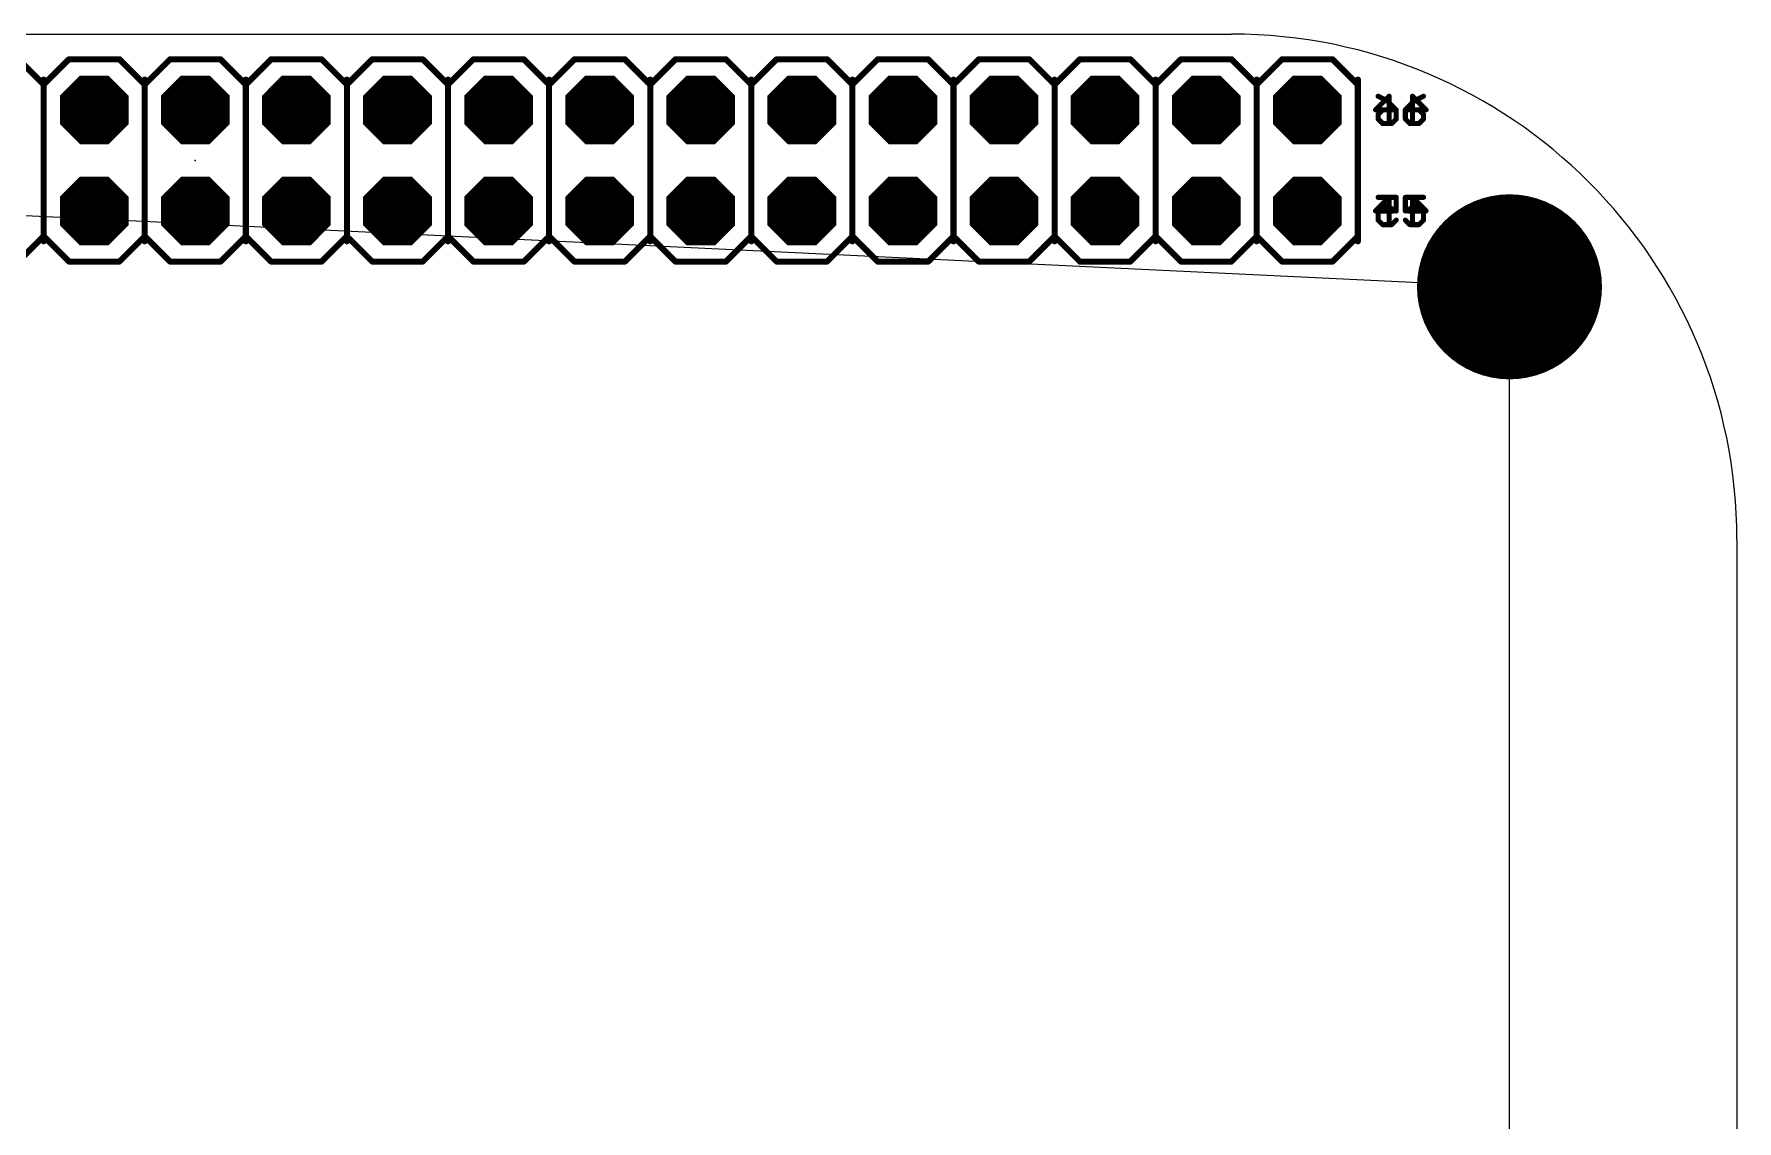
# Model space of a CAD drawing. Extents: x 0 to 86.4, y 0 to 54.6.
# Drawn here: x 43.57 to 86.36, y 27.3 to 54.61 of the extents above; entities that cross this region are included whole.
import ezdxf

# ---------------------------------------------------------------- set-up
doc = ezdxf.new("R2010")
doc.units = 0
for name, color, linetype in [('17', 110, 'CONTINUOUS'), ('19', 53, 'CONTINUOUS'), ('20', 31, 'CONTINUOUS'), ('21', 253, 'CONTINUOUS'), ('22', 53, 'CONTINUOUS'), ('23', 53, 'CONTINUOUS'), ('29', 253, 'CONTINUOUS'), ('30', 53, 'CONTINUOUS'), ('44', 253, 'CONTINUOUS'), ('49', 110, 'CONTINUOUS'), ('51', 253, 'CONTINUOUS')]:
    doc.layers.add(name, color=color, linetype=linetype)

# ---------------------------------------------------------------- blocks, each defined once
blk = doc.blocks.new('ROUNDP')
at = {"const_width": 0.5}
blk.add_lwpolyline([(0, -0.25, 1), (0, 0.25, 1), (0, -0.25)], format="xyb", dxfattribs=at)
blk = doc.blocks.new('RECT')
blk.add_solid([(-0.5, -0.5), (0.5, -0.5), (-0.5, 0.5), (0.5, 0.5)])
blk = doc.blocks.new('OCTAGONP')
at = {"const_width": 0.5}
blk.add_lwpolyline([(-0.25, -0.1036), (-0.25, 0.1036), (-0.1036, 0.25), (0.1036, 0.25), (0.25, 0.1036), (0.25, -0.1036), (0.1036, -0.25), (-0.1036, -0.25), (-0.25, -0.1036), (-0.25, 0.1036)], dxfattribs=at)

msp = doc.modelspace()

# ---------------------------------------------------------------- linework, layer by layer
at = {"layer": '19'}
for p in [(14.605, 51.435), (80.645, 6.35)]:
    msp.add_line(p, (80.645, 48.26), dxfattribs=at)
at = {"layer": '20'}
for p, q in [((6.35, 54.61), (73.66, 54.61)), ((86.36, 41.91), (86.36, 12.7))]:
    msp.add_line(p, q, dxfattribs=at)
msp.add_arc((73.66, 41.91), 12.7, 0, 90, dxfattribs=at)
at = {"layer": '21'}
for points, const_width in [([(43.18, 53.975), (43.815, 53.34)], 0.1524), ([(43.815, 53.34), (44.45, 53.975)], 0.1524), ([(44.45, 53.975), (45.72, 53.975)], 0.1524), ([(45.72, 53.975), (46.355, 53.34)], 0.1524), ([(46.355, 53.34), (46.99, 53.975)], 0.1524), ([(46.99, 53.975), (48.26, 53.975)], 0.1524), ([(48.895, 53.34), (48.26, 53.975)], 0.1524), ([(48.895, 53.34), (49.53, 53.975)], 0.1524), ([(50.8, 53.975), (49.53, 53.975)], 0.1524), ([(50.8, 53.975), (51.435, 53.34)], 0.1524), ([(51.435, 53.34), (52.07, 53.975)], 0.1524), ([(53.34, 53.975), (52.07, 53.975)], 0.1524), ([(53.34, 53.975), (53.975, 53.34)], 0.1524), ([(53.975, 53.34), (54.61, 53.975)], 0.1524), ([(55.88, 53.975), (54.61, 53.975)], 0.1524), ([(55.88, 53.975), (56.515, 53.34)], 0.1524), ([(56.515, 53.34), (57.15, 53.975)], 0.1524), ([(58.42, 53.975), (57.15, 53.975)], 0.1524), ([(58.42, 53.975), (59.055, 53.34)], 0.1524), ([(59.055, 53.34), (59.69, 53.975)], 0.1524), ([(60.96, 53.975), (59.69, 53.975)], 0.1524), ([(60.96, 53.975), (61.595, 53.34)], 0.1524), ([(61.595, 53.34), (62.23, 53.975)], 0.1524), ([(63.5, 53.975), (62.23, 53.975)], 0.1524), ([(63.5, 53.975), (64.135, 53.34)], 0.1524), ([(64.135, 53.34), (64.77, 53.975)], 0.1524), ([(66.04, 53.975), (64.77, 53.975)], 0.1524), ([(66.04, 53.975), (66.675, 53.34)], 0.1524), ([(66.675, 53.34), (67.31, 53.975)], 0.1524), ([(68.58, 53.975), (67.31, 53.975)], 0.1524), ([(68.58, 53.975), (69.215, 53.34)], 0.1524), ([(69.215, 53.34), (69.85, 53.975)], 0.1524), ([(71.12, 53.975), (69.85, 53.975)], 0.1524), ([(71.12, 53.975), (71.755, 53.34)], 0.1524), ([(71.755, 53.34), (72.39, 53.975)], 0.1524), ([(73.66, 53.975), (72.39, 53.975)], 0.1524), ([(73.66, 53.975), (74.295, 53.34)], 0.1524), ([(74.295, 53.34), (74.93, 53.975)], 0.1524), ([(76.2, 53.975), (74.93, 53.975)], 0.1524), ([(76.2, 53.975), (76.835, 53.34)], 0.1524), ([(43.815, 53.34), (43.815, 49.53)], 0.1524), ([(46.355, 53.34), (46.355, 49.53)], 0.1524), ([(48.895, 53.34), (48.895, 49.53)], 0.1524), ([(51.435, 53.34), (51.435, 49.53)], 0.1524), ([(53.975, 53.34), (53.975, 49.53)], 0.1524), ([(56.515, 53.34), (56.515, 49.53)], 0.1524), ([(59.055, 53.34), (59.055, 49.53)], 0.1524), ([(61.595, 53.34), (61.595, 49.53)], 0.1524), ([(64.135, 53.34), (64.135, 49.53)], 0.1524), ([(66.675, 53.34), (66.675, 49.53)], 0.1524), ([(69.215, 53.34), (69.215, 49.53)], 0.1524), ([(71.755, 53.34), (71.755, 49.53)], 0.1524), ([(74.295, 53.34), (74.295, 49.53)], 0.1524), ([(76.835, 53.34), (76.835, 49.53)], 0.1524), ([(77.6227, 53.0485), (77.2795, 52.7053)], 0.127), ([(77.6227, 52.3621), (77.6227, 53.0485)], 0.127), ([(78.4855, 53.0485), (78.2567, 52.9341)], 0.127), ([(77.2795, 52.7053), (77.7371, 52.7053)], 0.127), ([(78.2567, 52.9341), (78.0279, 52.7053)], 0.127), ([(78.0279, 52.7053), (78.0279, 52.4765)], 0.127), ([(78.3711, 52.7053), (78.0279, 52.7053)], 0.127), ([(78.4855, 52.5909), (78.3711, 52.7053)], 0.127), ([(78.4855, 52.4765), (78.4855, 52.5909)], 0.127), ([(78.0279, 52.4765), (78.1423, 52.3621)], 0.127), ([(78.1423, 52.3621), (78.3711, 52.3621)], 0.127), ([(78.3711, 52.3621), (78.4855, 52.4765)], 0.127), ([(77.6227, 50.5085), (77.2795, 50.1653)], 0.127), ([(77.6227, 49.8221), (77.6227, 50.5085)], 0.127), ([(78.4855, 50.5085), (78.0279, 50.5085)], 0.127), ([(78.0279, 50.5085), (78.0279, 50.1653)], 0.127), ([(77.2795, 50.1653), (77.7371, 50.1653)], 0.127), ([(78.0279, 50.1653), (78.2567, 50.2797)], 0.127), ([(78.2567, 50.2797), (78.3711, 50.2797)], 0.127), ([(78.3711, 50.2797), (78.4855, 50.1653)], 0.127), ([(78.4855, 50.1653), (78.4855, 49.9365)], 0.127), ([(78.1423, 49.8221), (78.0279, 49.9365)], 0.127), ([(78.3711, 49.8221), (78.1423, 49.8221)], 0.127), ([(78.4855, 49.9365), (78.3711, 49.8221)], 0.127), ([(43.815, 49.53), (43.18, 48.895)], 0.1524), ([(43.815, 49.53), (44.45, 48.895)], 0.1524), ([(46.355, 49.53), (45.72, 48.895)], 0.1524), ([(46.355, 49.53), (46.99, 48.895)], 0.1524), ([(48.895, 49.53), (48.26, 48.895)], 0.1524), ([(48.895, 49.53), (49.53, 48.895)], 0.1524), ([(51.435, 49.53), (50.8, 48.895)], 0.1524), ([(51.435, 49.53), (52.07, 48.895)], 0.1524), ([(53.975, 49.53), (53.34, 48.895)], 0.1524), ([(54.61, 48.895), (53.975, 49.53)], 0.1524), ([(56.515, 49.53), (55.88, 48.895)], 0.1524), ([(57.15, 48.895), (56.515, 49.53)], 0.1524), ([(59.055, 49.53), (58.42, 48.895)], 0.1524), ([(59.055, 49.53), (59.69, 48.895)], 0.1524), ([(61.595, 49.53), (60.96, 48.895)], 0.1524), ([(61.595, 49.53), (62.23, 48.895)], 0.1524), ([(64.135, 49.53), (63.5, 48.895)], 0.1524), ([(64.135, 49.53), (64.77, 48.895)], 0.1524), ([(66.675, 49.53), (66.04, 48.895)], 0.1524), ([(66.675, 49.53), (67.31, 48.895)], 0.1524), ([(69.215, 49.53), (68.58, 48.895)], 0.1524), ([(69.215, 49.53), (69.85, 48.895)], 0.1524), ([(71.755, 49.53), (71.12, 48.895)], 0.1524), ([(71.755, 49.53), (72.39, 48.895)], 0.1524), ([(74.295, 49.53), (73.66, 48.895)], 0.1524), ([(74.295, 49.53), (74.93, 48.895)], 0.1524), ([(76.835, 49.53), (76.2, 48.895)], 0.1524), ([(45.72, 48.895), (44.45, 48.895)], 0.1524), ([(48.26, 48.895), (46.99, 48.895)], 0.1524), ([(50.8, 48.895), (49.53, 48.895)], 0.1524), ([(53.34, 48.895), (52.07, 48.895)], 0.1524), ([(54.61, 48.895), (55.88, 48.895)], 0.1524), ([(57.15, 48.895), (58.42, 48.895)], 0.1524), ([(60.96, 48.895), (59.69, 48.895)], 0.1524), ([(63.5, 48.895), (62.23, 48.895)], 0.1524), ([(66.04, 48.895), (64.77, 48.895)], 0.1524), ([(68.58, 48.895), (67.31, 48.895)], 0.1524), ([(71.12, 48.895), (69.85, 48.895)], 0.1524), ([(73.66, 48.895), (72.39, 48.895)], 0.1524), ([(76.2, 48.895), (74.93, 48.895)], 0.1524)]:
    msp.add_lwpolyline(points, dxfattribs=dict(at, const_width=const_width))
for points, const_width in [([(44.45, 54.0131, 1), (44.45, 53.9369)], 0.0762), ([(44.4769, 53.9481, 1), (44.4231, 54.0019)], 0.0762), ([(45.7469, 54.0019, 1), (45.6931, 53.9481)], 0.0762), ([(45.72, 53.9369, 1), (45.72, 54.0131)], 0.0762), ([(46.99, 54.0131, 1), (46.99, 53.9369)], 0.0762), ([(47.0169, 53.9481, 1), (46.9631, 54.0019)], 0.0762), ([(48.2869, 54.0019, 1), (48.2331, 53.9481)], 0.0762), ([(48.26, 53.9369, 1), (48.26, 54.0131)], 0.0762), ([(49.53, 54.0131, 1), (49.53, 53.9369)], 0.0762), ([(49.5569, 53.9481, 1), (49.5031, 54.0019)], 0.0762), ([(50.8269, 54.0019, 1), (50.7731, 53.9481)], 0.0762), ([(50.8, 53.9369, 1), (50.8, 54.0131)], 0.0762), ([(52.07, 54.0131, 1), (52.07, 53.9369)], 0.0762), ([(52.0969, 53.9481, 1), (52.0431, 54.0019)], 0.0762), ([(53.3669, 54.0019, 1), (53.3131, 53.9481)], 0.0762), ([(53.34, 53.9369, 1), (53.34, 54.0131)], 0.0762), ([(54.61, 54.0131, 1), (54.61, 53.9369)], 0.0762), ([(54.6369, 53.9481, 1), (54.5831, 54.0019)], 0.0762), ([(55.9069, 54.0019, 1), (55.8531, 53.9481)], 0.0762), ([(55.88, 53.9369, 1), (55.88, 54.0131)], 0.0762), ([(57.15, 54.0131, 1), (57.15, 53.9369)], 0.0762), ([(57.1769, 53.9481, 1), (57.1231, 54.0019)], 0.0762), ([(58.4469, 54.0019, 1), (58.3931, 53.9481)], 0.0762), ([(58.42, 53.9369, 1), (58.42, 54.0131)], 0.0762), ([(59.69, 54.0131, 1), (59.69, 53.9369)], 0.0762), ([(59.7169, 53.9481, 1), (59.6631, 54.0019)], 0.0762), ([(60.9869, 54.0019, 1), (60.9331, 53.9481)], 0.0762), ([(60.96, 53.9369, 1), (60.96, 54.0131)], 0.0762), ([(62.23, 54.0131, 1), (62.23, 53.9369)], 0.0762), ([(62.2569, 53.9481, 1), (62.2031, 54.0019)], 0.0762), ([(63.5269, 54.0019, 1), (63.4731, 53.9481)], 0.0762), ([(63.5, 53.9369, 1), (63.5, 54.0131)], 0.0762), ([(64.77, 54.0131, 1), (64.77, 53.9369)], 0.0762), ([(64.7969, 53.9481, 1), (64.7431, 54.0019)], 0.0762), ([(66.0669, 54.0019, 1), (66.0131, 53.9481)], 0.0762), ([(66.04, 53.9369, 1), (66.04, 54.0131)], 0.0762), ([(67.31, 54.0131, 1), (67.31, 53.9369)], 0.0762), ([(67.3369, 53.9481, 1), (67.2831, 54.0019)], 0.0762), ([(68.6069, 54.0019, 1), (68.5531, 53.9481)], 0.0762), ([(68.58, 53.9369, 1), (68.58, 54.0131)], 0.0762), ([(69.85, 54.0131, 1), (69.85, 53.9369)], 0.0762), ([(69.8769, 53.9481, 1), (69.8231, 54.0019)], 0.0762), ([(71.1469, 54.0019, 1), (71.0931, 53.9481)], 0.0762), ([(71.12, 53.9369, 1), (71.12, 54.0131)], 0.0762), ([(72.39, 54.0131, 1), (72.39, 53.9369)], 0.0762), ([(72.4169, 53.9481, 1), (72.3631, 54.0019)], 0.0762), ([(73.6869, 54.0019, 1), (73.6331, 53.9481)], 0.0762), ([(73.66, 53.9369, 1), (73.66, 54.0131)], 0.0762), ([(74.93, 54.0131, 1), (74.93, 53.9369)], 0.0762), ([(74.9569, 53.9481, 1), (74.9031, 54.0019)], 0.0762), ([(76.2269, 54.0019, 1), (76.1731, 53.9481)], 0.0762), ([(76.2, 53.9369, 1), (76.2, 54.0131)], 0.0762), ([(43.8531, 53.34, 1), (43.7769, 53.34)], 0.0762), ([(43.7881, 53.3669, 1), (43.8419, 53.3131)], 0.0762), ([(43.7881, 53.3131, 1), (43.8419, 53.3669)], 0.0762), ([(46.3931, 53.34, 1), (46.3169, 53.34)], 0.0762), ([(46.3281, 53.3669, 1), (46.3819, 53.3131)], 0.0762), ([(46.3281, 53.3131, 1), (46.3819, 53.3669)], 0.0762), ([(48.9331, 53.34, 1), (48.8569, 53.34)], 0.0762), ([(48.8681, 53.3669, 1), (48.9219, 53.3131)], 0.0762), ([(48.8681, 53.3131, 1), (48.9219, 53.3669)], 0.0762), ([(51.4731, 53.34, 1), (51.3969, 53.34)], 0.0762), ([(51.4081, 53.3669, 1), (51.4619, 53.3131)], 0.0762), ([(51.4081, 53.3131, 1), (51.4619, 53.3669)], 0.0762), ([(54.0131, 53.34, 1), (53.9369, 53.34)], 0.0762), ([(53.9481, 53.3669, 1), (54.0019, 53.3131)], 0.0762), ([(53.9481, 53.3131, 1), (54.0019, 53.3669)], 0.0762), ([(56.5531, 53.34, 1), (56.4769, 53.34)], 0.0762), ([(56.4881, 53.3669, 1), (56.5419, 53.3131)], 0.0762), ([(56.4881, 53.3131, 1), (56.5419, 53.3669)], 0.0762), ([(59.0931, 53.34, 1), (59.0169, 53.34)], 0.0762), ([(59.0281, 53.3669, 1), (59.0819, 53.3131)], 0.0762), ([(59.0281, 53.3131, 1), (59.0819, 53.3669)], 0.0762), ([(61.6331, 53.34, 1), (61.5569, 53.34)], 0.0762), ([(61.5681, 53.3669, 1), (61.6219, 53.3131)], 0.0762), ([(61.5681, 53.3131, 1), (61.6219, 53.3669)], 0.0762), ([(64.1731, 53.34, 1), (64.0969, 53.34)], 0.0762), ([(64.1081, 53.3669, 1), (64.1619, 53.3131)], 0.0762), ([(64.1081, 53.3131, 1), (64.1619, 53.3669)], 0.0762), ([(66.7131, 53.34, 1), (66.6369, 53.34)], 0.0762), ([(66.6481, 53.3669, 1), (66.7019, 53.3131)], 0.0762), ([(66.6481, 53.3131, 1), (66.7019, 53.3669)], 0.0762), ([(69.2531, 53.34, 1), (69.1769, 53.34)], 0.0762), ([(69.1881, 53.3669, 1), (69.2419, 53.3131)], 0.0762), ([(69.1881, 53.3131, 1), (69.2419, 53.3669)], 0.0762), ([(71.7931, 53.34, 1), (71.7169, 53.34)], 0.0762), ([(71.7281, 53.3669, 1), (71.7819, 53.3131)], 0.0762), ([(71.7281, 53.3131, 1), (71.7819, 53.3669)], 0.0762), ([(74.3331, 53.34, 1), (74.2569, 53.34)], 0.0762), ([(74.2681, 53.3669, 1), (74.3219, 53.3131)], 0.0762), ([(74.2681, 53.3131, 1), (74.3219, 53.3669)], 0.0762), ([(76.8731, 53.34, 1), (76.7969, 53.34)], 0.0762), ([(76.8081, 53.3131, 1), (76.8619, 53.3669)], 0.0762), ([(77.6544, 53.0485, 1), (77.5909, 53.0485)], 0.0635), ([(77.6451, 53.026, 1), (77.6002, 53.0709)], 0.0635), ([(78.4997, 53.0201, 1), (78.4713, 53.0769)], 0.0635), ([(77.2795, 52.737, 1), (77.2795, 52.6735)], 0.0635), ([(77.257, 52.7277, 1), (77.302, 52.6828)], 0.0635), ([(77.7371, 52.6735, 1), (77.7371, 52.737)], 0.0635), ([(78.0597, 52.7053, 1), (77.9962, 52.7053)], 0.0635), ([(78.0279, 52.737, 1), (78.0279, 52.6735)], 0.0635), ([(78.0055, 52.7277, 1), (78.0504, 52.6828)], 0.0635), ([(78.2425, 52.9625, 1), (78.2709, 52.9057)], 0.0635), ([(78.2792, 52.9116, 1), (78.2343, 52.9565)], 0.0635), ([(78.3936, 52.7277, 1), (78.3487, 52.6828)], 0.0635), ([(78.3711, 52.6735, 1), (78.3711, 52.737)], 0.0635), ([(78.5173, 52.5909, 1), (78.4538, 52.5909)], 0.0635), ([(78.4631, 52.5684, 1), (78.508, 52.6133)], 0.0635), ([(77.5909, 52.3621, 1), (77.6544, 52.3621)], 0.0635), ([(77.9962, 52.4765, 1), (78.0597, 52.4765)], 0.0635), ([(78.0504, 52.4989, 1), (78.0055, 52.454)], 0.0635), ([(78.1423, 52.3939, 1), (78.1423, 52.3304)], 0.0635), ([(78.1199, 52.3396, 1), (78.1648, 52.3846)], 0.0635), ([(78.3487, 52.3846, 1), (78.3936, 52.3396)], 0.0635), ([(78.3711, 52.3304, 1), (78.3711, 52.3939)], 0.0635), ([(78.4538, 52.4765, 1), (78.5173, 52.4765)], 0.0635), ([(78.508, 52.454, 1), (78.4631, 52.4989)], 0.0635), ([(77.6544, 50.5085, 1), (77.5909, 50.5085)], 0.0635), ([(77.6451, 50.486, 1), (77.6002, 50.5309)], 0.0635), ([(78.0279, 50.5402, 1), (78.0279, 50.4767)], 0.0635), ([(78.0597, 50.5085, 1), (77.9962, 50.5085)], 0.0635), ([(78.4855, 50.4767, 1), (78.4855, 50.5402)], 0.0635), ([(77.2795, 50.197, 1), (77.2795, 50.1335)], 0.0635), ([(77.257, 50.1877, 1), (77.302, 50.1428)], 0.0635), ([(77.7371, 50.1335, 1), (77.7371, 50.197)], 0.0635), ([(78.0137, 50.1937, 1), (78.0421, 50.1369)], 0.0635), ([(77.9962, 50.1653, 1), (78.0597, 50.1653)], 0.0635), ([(78.2567, 50.3114, 1), (78.2567, 50.2479)], 0.0635), ([(78.2709, 50.2513, 1), (78.2425, 50.3081)], 0.0635), ([(78.3936, 50.3021, 1), (78.3487, 50.2572)], 0.0635), ([(78.3711, 50.2479, 1), (78.3711, 50.3114)], 0.0635), ([(78.5173, 50.1653, 1), (78.4538, 50.1653)], 0.0635), ([(78.4631, 50.1428, 1), (78.508, 50.1877)], 0.0635), ([(77.5909, 49.8221, 1), (77.6544, 49.8221)], 0.0635), ([(78.0504, 49.9589, 1), (78.0055, 49.914)], 0.0635), ([(78.1423, 49.8539, 1), (78.1423, 49.7903)], 0.0635), ([(78.1199, 49.7996, 1), (78.1648, 49.8446)], 0.0635), ([(78.3487, 49.8446, 1), (78.3936, 49.7996)], 0.0635), ([(78.3711, 49.7903, 1), (78.3711, 49.8539)], 0.0635), ([(78.4538, 49.9365, 1), (78.5173, 49.9365)], 0.0635), ([(78.508, 49.914, 1), (78.4631, 49.9589)], 0.0635), ([(43.7769, 49.53, 1), (43.8531, 49.53)], 0.0762), ([(43.8419, 49.5569, 1), (43.7881, 49.5031)], 0.0762), ([(43.8419, 49.5031, 1), (43.7881, 49.5569)], 0.0762), ([(46.3169, 49.53, 1), (46.3931, 49.53)], 0.0762), ([(46.3819, 49.5569, 1), (46.3281, 49.5031)], 0.0762), ([(46.3819, 49.5031, 1), (46.3281, 49.5569)], 0.0762), ([(48.8569, 49.53, 1), (48.9331, 49.53)], 0.0762), ([(48.9219, 49.5569, 1), (48.8681, 49.5031)], 0.0762), ([(48.9219, 49.5031, 1), (48.8681, 49.5569)], 0.0762), ([(51.3969, 49.53, 1), (51.4731, 49.53)], 0.0762), ([(51.4619, 49.5569, 1), (51.4081, 49.5031)], 0.0762), ([(51.4619, 49.5031, 1), (51.4081, 49.5569)], 0.0762), ([(53.9369, 49.53, 1), (54.0131, 49.53)], 0.0762), ([(54.0019, 49.5569, 1), (53.9481, 49.5031)], 0.0762), ([(54.0019, 49.5031, 1), (53.9481, 49.5569)], 0.0762), ([(56.4769, 49.53, 1), (56.5531, 49.53)], 0.0762), ([(56.5419, 49.5569, 1), (56.4881, 49.5031)], 0.0762), ([(56.5419, 49.5031, 1), (56.4881, 49.5569)], 0.0762), ([(59.0169, 49.53, 1), (59.0931, 49.53)], 0.0762), ([(59.0819, 49.5569, 1), (59.0281, 49.5031)], 0.0762), ([(59.0819, 49.5031, 1), (59.0281, 49.5569)], 0.0762), ([(61.5569, 49.53, 1), (61.6331, 49.53)], 0.0762), ([(61.6219, 49.5569, 1), (61.5681, 49.5031)], 0.0762), ([(61.6219, 49.5031, 1), (61.5681, 49.5569)], 0.0762), ([(64.0969, 49.53, 1), (64.1731, 49.53)], 0.0762), ([(64.1619, 49.5569, 1), (64.1081, 49.5031)], 0.0762), ([(64.1619, 49.5031, 1), (64.1081, 49.5569)], 0.0762), ([(66.6369, 49.53, 1), (66.7131, 49.53)], 0.0762), ([(66.7019, 49.5569, 1), (66.6481, 49.5031)], 0.0762), ([(66.7019, 49.5031, 1), (66.6481, 49.5569)], 0.0762), ([(69.1769, 49.53, 1), (69.2531, 49.53)], 0.0762), ([(69.2419, 49.5569, 1), (69.1881, 49.5031)], 0.0762), ([(69.2419, 49.5031, 1), (69.1881, 49.5569)], 0.0762), ([(71.7169, 49.53, 1), (71.7931, 49.53)], 0.0762), ([(71.7819, 49.5569, 1), (71.7281, 49.5031)], 0.0762), ([(71.7819, 49.5031, 1), (71.7281, 49.5569)], 0.0762), ([(74.2569, 49.53, 1), (74.3331, 49.53)], 0.0762), ([(74.3219, 49.5569, 1), (74.2681, 49.5031)], 0.0762), ([(74.3219, 49.5031, 1), (74.2681, 49.5569)], 0.0762), ([(76.7969, 49.53, 1), (76.8731, 49.53)], 0.0762), ([(76.8619, 49.5031, 1), (76.8081, 49.5569)], 0.0762), ([(44.45, 48.9331, 1), (44.45, 48.8569)], 0.0762), ([(44.4231, 48.8681, 1), (44.4769, 48.9219)], 0.0762), ([(45.6931, 48.9219, 1), (45.7469, 48.8681)], 0.0762), ([(45.72, 48.8569, 1), (45.72, 48.9331)], 0.0762), ([(46.99, 48.9331, 1), (46.99, 48.8569)], 0.0762), ([(46.9631, 48.8681, 1), (47.0169, 48.9219)], 0.0762), ([(48.2331, 48.9219, 1), (48.2869, 48.8681)], 0.0762), ([(48.26, 48.8569, 1), (48.26, 48.9331)], 0.0762), ([(49.53, 48.9331, 1), (49.53, 48.8569)], 0.0762), ([(49.5031, 48.8681, 1), (49.5569, 48.9219)], 0.0762), ([(50.7731, 48.9219, 1), (50.8269, 48.8681)], 0.0762), ([(50.8, 48.8569, 1), (50.8, 48.9331)], 0.0762), ([(52.07, 48.9331, 1), (52.07, 48.8569)], 0.0762), ([(52.0431, 48.8681, 1), (52.0969, 48.9219)], 0.0762), ([(53.3131, 48.9219, 1), (53.3669, 48.8681)], 0.0762), ([(53.34, 48.8569, 1), (53.34, 48.9331)], 0.0762), ([(54.61, 48.9331, 1), (54.61, 48.8569)], 0.0762), ([(54.5831, 48.8681, 1), (54.6369, 48.9219)], 0.0762), ([(55.8531, 48.9219, 1), (55.9069, 48.8681)], 0.0762), ([(55.88, 48.8569, 1), (55.88, 48.9331)], 0.0762), ([(57.15, 48.9331, 1), (57.15, 48.8569)], 0.0762), ([(57.1231, 48.8681, 1), (57.1769, 48.9219)], 0.0762), ([(58.3931, 48.9219, 1), (58.4469, 48.8681)], 0.0762), ([(58.42, 48.8569, 1), (58.42, 48.9331)], 0.0762), ([(59.69, 48.9331, 1), (59.69, 48.8569)], 0.0762), ([(59.6631, 48.8681, 1), (59.7169, 48.9219)], 0.0762), ([(60.9331, 48.9219, 1), (60.9869, 48.8681)], 0.0762), ([(60.96, 48.8569, 1), (60.96, 48.9331)], 0.0762), ([(62.23, 48.9331, 1), (62.23, 48.8569)], 0.0762), ([(62.2031, 48.8681, 1), (62.2569, 48.9219)], 0.0762), ([(63.4731, 48.9219, 1), (63.5269, 48.8681)], 0.0762), ([(63.5, 48.8569, 1), (63.5, 48.9331)], 0.0762), ([(64.77, 48.9331, 1), (64.77, 48.8569)], 0.0762), ([(64.7431, 48.8681, 1), (64.7969, 48.9219)], 0.0762), ([(66.0131, 48.9219, 1), (66.0669, 48.8681)], 0.0762), ([(66.04, 48.8569, 1), (66.04, 48.9331)], 0.0762), ([(67.31, 48.9331, 1), (67.31, 48.8569)], 0.0762), ([(67.2831, 48.8681, 1), (67.3369, 48.9219)], 0.0762), ([(68.5531, 48.9219, 1), (68.6069, 48.8681)], 0.0762), ([(68.58, 48.8569, 1), (68.58, 48.9331)], 0.0762), ([(69.85, 48.9331, 1), (69.85, 48.8569)], 0.0762), ([(69.8231, 48.8681, 1), (69.8769, 48.9219)], 0.0762), ([(71.0931, 48.9219, 1), (71.1469, 48.8681)], 0.0762), ([(71.12, 48.8569, 1), (71.12, 48.9331)], 0.0762), ([(72.39, 48.9331, 1), (72.39, 48.8569)], 0.0762), ([(72.3631, 48.8681, 1), (72.4169, 48.9219)], 0.0762), ([(73.6331, 48.9219, 1), (73.6869, 48.8681)], 0.0762), ([(73.66, 48.8569, 1), (73.66, 48.9331)], 0.0762), ([(74.93, 48.9331, 1), (74.93, 48.8569)], 0.0762), ([(74.9031, 48.8681, 1), (74.9569, 48.9219)], 0.0762), ([(76.1731, 48.9219, 1), (76.2269, 48.8681)], 0.0762), ([(76.2, 48.8569, 1), (76.2, 48.9331)], 0.0762)]:
    msp.add_lwpolyline(points, format="xyb", dxfattribs=dict(at, const_width=const_width))
at = {"layer": '22', "const_width": 0.127}
for points in [[(77.3435, 53.0485), (77.5723, 52.9341)], [(78.2063, 52.3621), (78.2063, 53.0485)], [(78.2063, 53.0485), (78.5495, 52.7053)], [(77.3435, 52.5909), (77.4579, 52.7053)], [(77.3435, 52.4765), (77.3435, 52.5909)], [(77.4579, 52.7053), (77.8011, 52.7053)], [(77.5723, 52.9341), (77.8011, 52.7053)], [(77.8011, 52.7053), (77.8011, 52.4765)], [(78.5495, 52.7053), (78.0919, 52.7053)], [(77.4579, 52.3621), (77.3435, 52.4765)], [(77.6867, 52.3621), (77.4579, 52.3621)], [(77.8011, 52.4765), (77.6867, 52.3621)], [(77.3435, 50.5085), (77.8011, 50.5085)], [(77.8011, 50.5085), (77.8011, 50.1653)], [(78.2063, 49.8221), (78.2063, 50.5085)], [(78.2063, 50.5085), (78.5495, 50.1653)], [(77.4579, 50.2797), (77.3435, 50.1653)], [(77.3435, 50.1653), (77.3435, 49.9365)], [(77.5723, 50.2797), (77.4579, 50.2797)], [(77.8011, 50.1653), (77.5723, 50.2797)], [(78.5495, 50.1653), (78.0919, 50.1653)], [(77.3435, 49.9365), (77.4579, 49.8221)], [(77.4579, 49.8221), (77.6867, 49.8221)], [(77.6867, 49.8221), (77.8011, 49.9365)]]:
    msp.add_lwpolyline(points, dxfattribs=at)
at = {"layer": '22', "const_width": 0.0635}
for points in [[(77.3577, 53.0769, 1), (77.3293, 53.0201)], [(78.2381, 53.0485, 1), (78.1746, 53.0485)], [(78.2288, 53.0709, 1), (78.1839, 53.026)], [(77.3752, 52.5909, 1), (77.3117, 52.5909)], [(77.321, 52.6133, 1), (77.3659, 52.5684)], [(77.4579, 52.737, 1), (77.4579, 52.6735)], [(77.4803, 52.6828, 1), (77.4354, 52.7277)], [(77.5947, 52.9565, 1), (77.5498, 52.9116)], [(77.5581, 52.9057, 1), (77.5865, 52.9625)], [(77.8328, 52.7053, 1), (77.7693, 52.7053)], [(77.7786, 52.6828, 1), (77.8235, 52.7277)], [(77.8011, 52.6735, 1), (77.8011, 52.737)], [(78.0919, 52.737, 1), (78.0919, 52.6735)], [(78.527, 52.6828, 1), (78.572, 52.7277)], [(78.5495, 52.6735, 1), (78.5495, 52.737)], [(77.3117, 52.4765, 1), (77.3752, 52.4765)], [(77.3659, 52.4989, 1), (77.321, 52.454)], [(77.4579, 52.3939, 1), (77.4579, 52.3304)], [(77.4354, 52.3396, 1), (77.4803, 52.3846)], [(77.6642, 52.3846, 1), (77.7091, 52.3396)], [(77.6867, 52.3304, 1), (77.6867, 52.3939)], [(77.7693, 52.4765, 1), (77.8328, 52.4765)], [(77.8235, 52.454, 1), (77.7786, 52.4989)], [(78.1746, 52.3621, 1), (78.2381, 52.3621)], [(77.3435, 50.5402, 1), (77.3435, 50.4767)], [(77.8328, 50.5085, 1), (77.7693, 50.5085)], [(77.8011, 50.4767, 1), (77.8011, 50.5402)], [(78.2381, 50.5085, 1), (78.1746, 50.5085)], [(78.2288, 50.5309, 1), (78.1839, 50.486)], [(77.3752, 50.1653, 1), (77.3117, 50.1653)], [(77.321, 50.1877, 1), (77.3659, 50.1428)], [(77.4579, 50.3114, 1), (77.4579, 50.2479)], [(77.4803, 50.2572, 1), (77.4354, 50.3021)], [(77.5865, 50.3081, 1), (77.5581, 50.2513)], [(77.5723, 50.2479, 1), (77.5723, 50.3114)], [(77.7693, 50.1653, 1), (77.8328, 50.1653)], [(77.7869, 50.1369, 1), (77.8153, 50.1937)], [(78.0919, 50.197, 1), (78.0919, 50.1335)], [(78.527, 50.1428, 1), (78.572, 50.1877)], [(78.5495, 50.1335, 1), (78.5495, 50.197)], [(77.3117, 49.9365, 1), (77.3752, 49.9365)], [(77.3659, 49.9589, 1), (77.321, 49.914)], [(77.4579, 49.8539, 1), (77.4579, 49.7903)], [(77.4354, 49.7996, 1), (77.4803, 49.8446)], [(77.6642, 49.8446, 1), (77.7091, 49.7996)], [(77.6867, 49.7903, 1), (77.6867, 49.8539)], [(77.8235, 49.914, 1), (77.7786, 49.9589)], [(78.1746, 49.8221, 1), (78.2381, 49.8221)]]:
    msp.add_lwpolyline(points, format="xyb", dxfattribs=at)
at = {"layer": '23'}
for p in [(47.625, 51.435), (80.645, 48.26)]:
    msp.add_point(p, dxfattribs=at)
at = {"layer": '44'}
for centre, radius in [((45.085, 52.705), 0.381), ((47.625, 52.705), 0.381), ((50.165, 52.705), 0.381), ((52.705, 52.705), 0.381), ((55.245, 52.705), 0.381), ((57.785, 52.705), 0.381), ((60.325, 52.705), 0.381), ((62.865, 52.705), 0.381), ((65.405, 52.705), 0.381), ((67.945, 52.705), 0.381), ((70.485, 52.705), 0.381), ((73.025, 52.705), 0.381), ((75.565, 52.705), 0.381), ((45.085, 50.165), 0.381), ((47.625, 50.165), 0.381), ((50.165, 50.165), 0.381), ((52.705, 50.165), 0.381), ((55.245, 50.165), 0.381), ((57.785, 50.165), 0.381), ((60.325, 50.165), 0.381), ((62.865, 50.165), 0.381), ((65.405, 50.165), 0.381), ((67.945, 50.165), 0.381), ((70.485, 50.165), 0.381), ((73.025, 50.165), 0.381), ((75.565, 50.165), 0.381), ((80.645, 48.26), 1.5875)]:
    msp.add_circle(centre, radius, dxfattribs=at)
at = {"layer": '49', "const_width": 0.1524}
for points in [[(43.815, 53.467), (43.815, 49.403)], [(46.355, 53.467), (46.355, 49.403)], [(48.895, 53.467), (48.895, 49.403)], [(51.435, 53.467), (51.435, 49.403)], [(53.975, 53.467), (53.975, 49.403)], [(56.515, 53.467), (56.515, 49.403)], [(59.055, 53.467), (59.055, 49.403)], [(61.595, 53.467), (61.595, 49.403)], [(64.135, 53.467), (64.135, 49.403)], [(66.675, 53.467), (66.675, 49.403)], [(69.215, 53.467), (69.215, 49.403)], [(71.755, 53.467), (71.755, 49.403)], [(74.295, 53.467), (74.295, 49.403)], [(76.835, 53.467), (76.835, 49.403)]]:
    msp.add_lwpolyline(points, dxfattribs=at)
at = {"layer": '49', "const_width": 0.0762}
for points in [[(43.8531, 53.467, 1), (43.7769, 53.467)], [(46.3931, 53.467, 1), (46.3169, 53.467)], [(48.9331, 53.467, 1), (48.8569, 53.467)], [(51.4731, 53.467, 1), (51.3969, 53.467)], [(54.0131, 53.467, 1), (53.9369, 53.467)], [(56.5531, 53.467, 1), (56.4769, 53.467)], [(59.0931, 53.467, 1), (59.0169, 53.467)], [(61.6331, 53.467, 1), (61.5569, 53.467)], [(64.1731, 53.467, 1), (64.0969, 53.467)], [(66.7131, 53.467, 1), (66.6369, 53.467)], [(69.2531, 53.467, 1), (69.1769, 53.467)], [(71.7931, 53.467, 1), (71.7169, 53.467)], [(74.3331, 53.467, 1), (74.2569, 53.467)], [(76.8731, 53.467, 1), (76.7969, 53.467)], [(43.7769, 49.403, 1), (43.8531, 49.403)], [(46.3169, 49.403, 1), (46.3931, 49.403)], [(48.8569, 49.403, 1), (48.9331, 49.403)], [(51.3969, 49.403, 1), (51.4731, 49.403)], [(53.9369, 49.403, 1), (54.0131, 49.403)], [(56.4769, 49.403, 1), (56.5531, 49.403)], [(59.0169, 49.403, 1), (59.0931, 49.403)], [(61.5569, 49.403, 1), (61.6331, 49.403)], [(64.0969, 49.403, 1), (64.1731, 49.403)], [(66.6369, 49.403, 1), (66.7131, 49.403)], [(69.1769, 49.403, 1), (69.2531, 49.403)], [(71.7169, 49.403, 1), (71.7931, 49.403)], [(74.2569, 49.403, 1), (74.3331, 49.403)], [(76.7969, 49.403, 1), (76.8731, 49.403)]]:
    msp.add_lwpolyline(points, format="xyb", dxfattribs=at)

# ---------------------------------------------------------------- block references
at = {"layer": '17'}
for name, p, xscale, yscale in [('OCTAGONP', (45.085, 52.705), 1.524, 1.524), ('OCTAGONP', (45.085, 52.705), 1.524, 1.524), ('ROUNDP', (45.085, 52.705), 1.27, 1.27), ('ROUNDP', (45.085, 52.705), 1.27, 1.27), ('ROUNDP', (45.085, 52.705), 1.27, 1.27), ('ROUNDP', (45.085, 52.705), 1.27, 1.27), ('OCTAGONP', (47.625, 52.705), 1.524, 1.524), ('OCTAGONP', (47.625, 52.705), 1.524, 1.524), ('ROUNDP', (47.625, 52.705), 1.27, 1.27), ('ROUNDP', (47.625, 52.705), 1.27, 1.27), ('ROUNDP', (47.625, 52.705), 1.27, 1.27), ('ROUNDP', (47.625, 52.705), 1.27, 1.27), ('OCTAGONP', (50.165, 52.705), 1.524, 1.524), ('OCTAGONP', (50.165, 52.705), 1.524, 1.524), ('ROUNDP', (50.165, 52.705), 1.27, 1.27), ('ROUNDP', (50.165, 52.705), 1.27, 1.27), ('ROUNDP', (50.165, 52.705), 1.27, 1.27), ('ROUNDP', (50.165, 52.705), 1.27, 1.27), ('OCTAGONP', (52.705, 52.705), 1.524, 1.524), ('OCTAGONP', (52.705, 52.705), 1.524, 1.524), ('ROUNDP', (52.705, 52.705), 1.27, 1.27), ('ROUNDP', (52.705, 52.705), 1.27, 1.27), ('ROUNDP', (52.705, 52.705), 1.27, 1.27), ('ROUNDP', (52.705, 52.705), 1.27, 1.27), ('OCTAGONP', (55.245, 52.705), 1.524, 1.524), ('OCTAGONP', (55.245, 52.705), 1.524, 1.524), ('ROUNDP', (55.245, 52.705), 1.27, 1.27), ('ROUNDP', (55.245, 52.705), 1.27, 1.27), ('ROUNDP', (55.245, 52.705), 1.27, 1.27), ('ROUNDP', (55.245, 52.705), 1.27, 1.27), ('OCTAGONP', (57.785, 52.705), 1.524, 1.524), ('OCTAGONP', (57.785, 52.705), 1.524, 1.524), ('ROUNDP', (57.785, 52.705), 1.27, 1.27), ('ROUNDP', (57.785, 52.705), 1.27, 1.27), ('ROUNDP', (57.785, 52.705), 1.27, 1.27), ('ROUNDP', (57.785, 52.705), 1.27, 1.27), ('OCTAGONP', (60.325, 52.705), 1.524, 1.524), ('OCTAGONP', (60.325, 52.705), 1.524, 1.524), ('ROUNDP', (60.325, 52.705), 1.27, 1.27), ('ROUNDP', (60.325, 52.705), 1.27, 1.27), ('ROUNDP', (60.325, 52.705), 1.27, 1.27), ('ROUNDP', (60.325, 52.705), 1.27, 1.27), ('OCTAGONP', (62.865, 52.705), 1.524, 1.524), ('OCTAGONP', (62.865, 52.705), 1.524, 1.524), ('ROUNDP', (62.865, 52.705), 1.27, 1.27), ('ROUNDP', (62.865, 52.705), 1.27, 1.27), ('ROUNDP', (62.865, 52.705), 1.27, 1.27), ('ROUNDP', (62.865, 52.705), 1.27, 1.27), ('OCTAGONP', (65.405, 52.705), 1.524, 1.524), ('OCTAGONP', (65.405, 52.705), 1.524, 1.524), ('ROUNDP', (65.405, 52.705), 1.27, 1.27), ('ROUNDP', (65.405, 52.705), 1.27, 1.27), ('ROUNDP', (65.405, 52.705), 1.27, 1.27), ('ROUNDP', (65.405, 52.705), 1.27, 1.27), ('OCTAGONP', (67.945, 52.705), 1.524, 1.524), ('OCTAGONP', (67.945, 52.705), 1.524, 1.524), ('ROUNDP', (67.945, 52.705), 1.27, 1.27), ('ROUNDP', (67.945, 52.705), 1.27, 1.27), ('ROUNDP', (67.945, 52.705), 1.27, 1.27), ('ROUNDP', (67.945, 52.705), 1.27, 1.27), ('OCTAGONP', (70.485, 52.705), 1.524, 1.524), ('OCTAGONP', (70.485, 52.705), 1.524, 1.524), ('ROUNDP', (70.485, 52.705), 1.27, 1.27), ('ROUNDP', (70.485, 52.705), 1.27, 1.27), ('ROUNDP', (70.485, 52.705), 1.27, 1.27), ('ROUNDP', (70.485, 52.705), 1.27, 1.27), ('OCTAGONP', (73.025, 52.705), 1.524, 1.524), ('OCTAGONP', (73.025, 52.705), 1.524, 1.524), ('ROUNDP', (73.025, 52.705), 1.27, 1.27), ('ROUNDP', (73.025, 52.705), 1.27, 1.27), ('ROUNDP', (73.025, 52.705), 1.27, 1.27), ('ROUNDP', (73.025, 52.705), 1.27, 1.27), ('OCTAGONP', (75.565, 52.705), 1.524, 1.524), ('OCTAGONP', (75.565, 52.705), 1.524, 1.524), ('ROUNDP', (75.565, 52.705), 1.27, 1.27), ('ROUNDP', (75.565, 52.705), 1.27, 1.27), ('ROUNDP', (75.565, 52.705), 1.27, 1.27), ('ROUNDP', (75.565, 52.705), 1.27, 1.27), ('OCTAGONP', (45.085, 50.165), 1.524, 1.524), ('OCTAGONP', (45.085, 50.165), 1.524, 1.524), ('OCTAGONP', (47.625, 50.165), 1.524, 1.524), ('OCTAGONP', (47.625, 50.165), 1.524, 1.524), ('OCTAGONP', (50.165, 50.165), 1.524, 1.524), ('OCTAGONP', (50.165, 50.165), 1.524, 1.524), ('OCTAGONP', (52.705, 50.165), 1.524, 1.524), ('OCTAGONP', (52.705, 50.165), 1.524, 1.524), ('OCTAGONP', (55.245, 50.165), 1.524, 1.524), ('OCTAGONP', (55.245, 50.165), 1.524, 1.524), ('OCTAGONP', (57.785, 50.165), 1.524, 1.524), ('OCTAGONP', (57.785, 50.165), 1.524, 1.524), ('OCTAGONP', (60.325, 50.165), 1.524, 1.524), ('OCTAGONP', (60.325, 50.165), 1.524, 1.524), ('OCTAGONP', (62.865, 50.165), 1.524, 1.524), ('OCTAGONP', (62.865, 50.165), 1.524, 1.524), ('OCTAGONP', (65.405, 50.165), 1.524, 1.524), ('OCTAGONP', (65.405, 50.165), 1.524, 1.524), ('OCTAGONP', (67.945, 50.165), 1.524, 1.524), ('OCTAGONP', (67.945, 50.165), 1.524, 1.524), ('OCTAGONP', (70.485, 50.165), 1.524, 1.524), ('OCTAGONP', (70.485, 50.165), 1.524, 1.524), ('OCTAGONP', (73.025, 50.165), 1.524, 1.524), ('OCTAGONP', (73.025, 50.165), 1.524, 1.524), ('OCTAGONP', (75.565, 50.165), 1.524, 1.524), ('OCTAGONP', (75.565, 50.165), 1.524, 1.524), ('ROUNDP', (45.085, 50.165), 1.27, 1.27), ('ROUNDP', (45.085, 50.165), 1.27, 1.27), ('ROUNDP', (45.085, 50.165), 1.27, 1.27), ('ROUNDP', (45.085, 50.165), 1.27, 1.27), ('ROUNDP', (47.625, 50.165), 1.27, 1.27), ('ROUNDP', (47.625, 50.165), 1.27, 1.27), ('ROUNDP', (47.625, 50.165), 1.27, 1.27), ('ROUNDP', (47.625, 50.165), 1.27, 1.27), ('ROUNDP', (50.165, 50.165), 1.27, 1.27), ('ROUNDP', (50.165, 50.165), 1.27, 1.27), ('ROUNDP', (50.165, 50.165), 1.27, 1.27), ('ROUNDP', (50.165, 50.165), 1.27, 1.27), ('ROUNDP', (52.705, 50.165), 1.27, 1.27), ('ROUNDP', (52.705, 50.165), 1.27, 1.27), ('ROUNDP', (52.705, 50.165), 1.27, 1.27), ('ROUNDP', (52.705, 50.165), 1.27, 1.27), ('ROUNDP', (55.245, 50.165), 1.27, 1.27), ('ROUNDP', (55.245, 50.165), 1.27, 1.27), ('ROUNDP', (55.245, 50.165), 1.27, 1.27), ('ROUNDP', (55.245, 50.165), 1.27, 1.27), ('ROUNDP', (57.785, 50.165), 1.27, 1.27), ('ROUNDP', (57.785, 50.165), 1.27, 1.27), ('ROUNDP', (57.785, 50.165), 1.27, 1.27), ('ROUNDP', (57.785, 50.165), 1.27, 1.27), ('ROUNDP', (60.325, 50.165), 1.27, 1.27), ('ROUNDP', (60.325, 50.165), 1.27, 1.27), ('ROUNDP', (60.325, 50.165), 1.27, 1.27), ('ROUNDP', (60.325, 50.165), 1.27, 1.27), ('ROUNDP', (62.865, 50.165), 1.27, 1.27), ('ROUNDP', (62.865, 50.165), 1.27, 1.27), ('ROUNDP', (62.865, 50.165), 1.27, 1.27), ('ROUNDP', (62.865, 50.165), 1.27, 1.27), ('ROUNDP', (65.405, 50.165), 1.27, 1.27), ('ROUNDP', (65.405, 50.165), 1.27, 1.27), ('ROUNDP', (65.405, 50.165), 1.27, 1.27), ('ROUNDP', (65.405, 50.165), 1.27, 1.27), ('ROUNDP', (67.945, 50.165), 1.27, 1.27), ('ROUNDP', (67.945, 50.165), 1.27, 1.27), ('ROUNDP', (67.945, 50.165), 1.27, 1.27), ('ROUNDP', (67.945, 50.165), 1.27, 1.27), ('ROUNDP', (70.485, 50.165), 1.27, 1.27), ('ROUNDP', (70.485, 50.165), 1.27, 1.27), ('ROUNDP', (70.485, 50.165), 1.27, 1.27), ('ROUNDP', (70.485, 50.165), 1.27, 1.27), ('ROUNDP', (73.025, 50.165), 1.27, 1.27), ('ROUNDP', (73.025, 50.165), 1.27, 1.27), ('ROUNDP', (73.025, 50.165), 1.27, 1.27), ('ROUNDP', (73.025, 50.165), 1.27, 1.27), ('ROUNDP', (75.565, 50.165), 1.27, 1.27), ('ROUNDP', (75.565, 50.165), 1.27, 1.27), ('ROUNDP', (75.565, 50.165), 1.27, 1.27), ('ROUNDP', (75.565, 50.165), 1.27, 1.27), ('ROUNDP', (80.645, 48.26), 4.445, 4.445), ('ROUNDP', (80.645, 48.26), 4.445, 4.445), ('ROUNDP', (80.645, 48.26), 3.81, 3.81), ('ROUNDP', (80.645, 48.26), 3.81, 3.81), ('ROUNDP', (80.645, 48.26), 3.81, 3.81), ('ROUNDP', (80.645, 48.26), 3.81, 3.81)]:
    msp.add_blockref(name, p, dxfattribs=dict(at, xscale=xscale, yscale=yscale))
at = {"layer": '29'}
for name, p, xscale, yscale in [('OCTAGONP', (45.085, 52.705), 1.7272, 1.7272), ('OCTAGONP', (47.625, 52.705), 1.7272, 1.7272), ('OCTAGONP', (50.165, 52.705), 1.7272, 1.7272), ('OCTAGONP', (52.705, 52.705), 1.7272, 1.7272), ('OCTAGONP', (55.245, 52.705), 1.7272, 1.7272), ('OCTAGONP', (57.785, 52.705), 1.7272, 1.7272), ('OCTAGONP', (60.325, 52.705), 1.7272, 1.7272), ('OCTAGONP', (62.865, 52.705), 1.7272, 1.7272), ('OCTAGONP', (65.405, 52.705), 1.7272, 1.7272), ('OCTAGONP', (67.945, 52.705), 1.7272, 1.7272), ('OCTAGONP', (70.485, 52.705), 1.7272, 1.7272), ('OCTAGONP', (73.025, 52.705), 1.7272, 1.7272), ('OCTAGONP', (75.565, 52.705), 1.7272, 1.7272), ('OCTAGONP', (45.085, 50.165), 1.7272, 1.7272), ('OCTAGONP', (47.625, 50.165), 1.7272, 1.7272), ('OCTAGONP', (50.165, 50.165), 1.7272, 1.7272), ('OCTAGONP', (52.705, 50.165), 1.7272, 1.7272), ('OCTAGONP', (55.245, 50.165), 1.7272, 1.7272), ('OCTAGONP', (57.785, 50.165), 1.7272, 1.7272), ('OCTAGONP', (60.325, 50.165), 1.7272, 1.7272), ('OCTAGONP', (62.865, 50.165), 1.7272, 1.7272), ('OCTAGONP', (65.405, 50.165), 1.7272, 1.7272), ('OCTAGONP', (67.945, 50.165), 1.7272, 1.7272), ('OCTAGONP', (70.485, 50.165), 1.7272, 1.7272), ('OCTAGONP', (73.025, 50.165), 1.7272, 1.7272), ('OCTAGONP', (75.565, 50.165), 1.7272, 1.7272), ('ROUNDP', (80.645, 48.26), 4.6482, 4.6482)]:
    msp.add_blockref(name, p, dxfattribs=dict(at, xscale=xscale, yscale=yscale))
at = {"layer": '30'}
for name, p, xscale, yscale in [('OCTAGONP', (45.085, 52.705), 1.7272, 1.7272), ('OCTAGONP', (47.625, 52.705), 1.7272, 1.7272), ('OCTAGONP', (50.165, 52.705), 1.7272, 1.7272), ('OCTAGONP', (52.705, 52.705), 1.7272, 1.7272), ('OCTAGONP', (55.245, 52.705), 1.7272, 1.7272), ('OCTAGONP', (57.785, 52.705), 1.7272, 1.7272), ('OCTAGONP', (60.325, 52.705), 1.7272, 1.7272), ('OCTAGONP', (62.865, 52.705), 1.7272, 1.7272), ('OCTAGONP', (65.405, 52.705), 1.7272, 1.7272), ('OCTAGONP', (67.945, 52.705), 1.7272, 1.7272), ('OCTAGONP', (70.485, 52.705), 1.7272, 1.7272), ('OCTAGONP', (73.025, 52.705), 1.7272, 1.7272), ('OCTAGONP', (75.565, 52.705), 1.7272, 1.7272), ('OCTAGONP', (45.085, 50.165), 1.7272, 1.7272), ('OCTAGONP', (47.625, 50.165), 1.7272, 1.7272), ('OCTAGONP', (50.165, 50.165), 1.7272, 1.7272), ('OCTAGONP', (52.705, 50.165), 1.7272, 1.7272), ('OCTAGONP', (55.245, 50.165), 1.7272, 1.7272), ('OCTAGONP', (57.785, 50.165), 1.7272, 1.7272), ('OCTAGONP', (60.325, 50.165), 1.7272, 1.7272), ('OCTAGONP', (62.865, 50.165), 1.7272, 1.7272), ('OCTAGONP', (65.405, 50.165), 1.7272, 1.7272), ('OCTAGONP', (67.945, 50.165), 1.7272, 1.7272), ('OCTAGONP', (70.485, 50.165), 1.7272, 1.7272), ('OCTAGONP', (73.025, 50.165), 1.7272, 1.7272), ('OCTAGONP', (75.565, 50.165), 1.7272, 1.7272), ('ROUNDP', (80.645, 48.26), 4.6482, 4.6482)]:
    msp.add_blockref(name, p, dxfattribs=dict(at, xscale=xscale, yscale=yscale))
at = {"layer": '51', "xscale": 0.508, "yscale": 0.508}
for p in [(45.085, 52.705), (47.625, 52.705), (50.165, 52.705), (52.705, 52.705), (55.245, 52.705), (57.785, 52.705), (60.325, 52.705), (62.865, 52.705), (65.405, 52.705), (67.945, 52.705), (70.485, 52.705), (73.025, 52.705), (75.565, 52.705), (45.085, 50.165), (47.625, 50.165), (50.165, 50.165), (52.705, 50.165), (55.245, 50.165), (57.785, 50.165), (60.325, 50.165), (62.865, 50.165), (65.405, 50.165), (67.945, 50.165), (70.485, 50.165), (73.025, 50.165), (75.565, 50.165)]:
    msp.add_blockref('RECT', p, dxfattribs=at)

doc.saveas('drawing.dxf')
